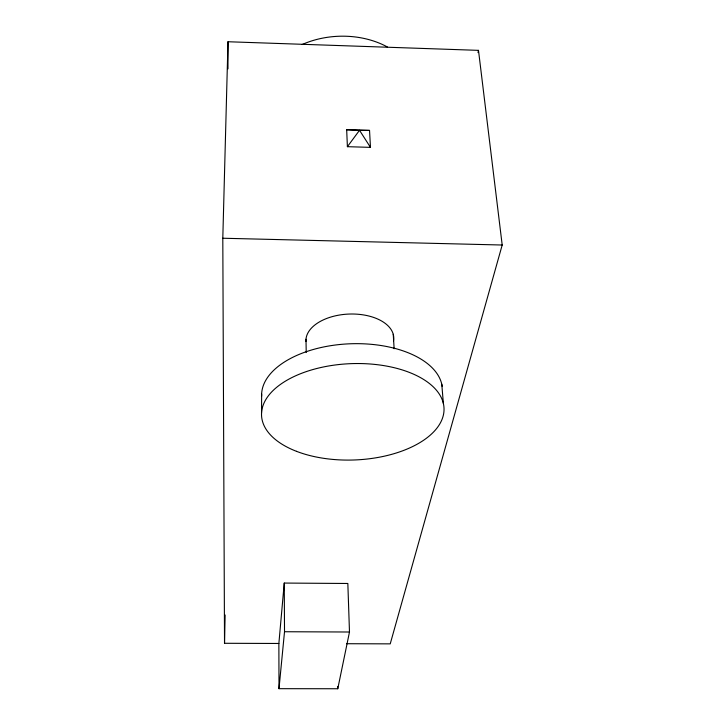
<?xml version="1.0" encoding="UTF-8"?>
<svg xmlns="http://www.w3.org/2000/svg" width="725" height="725" viewBox="0 0 725 725"><rect width="100%" height="100%" fill="white"/><g stroke="black" fill="none" stroke-linecap="round" stroke-linejoin="round"><path stroke-width="1.09" d="M227.976 68.875L227.994 41.742L478.491 50.36L502.198 245.023L390.231 643.863L346.577 643.718M261.535 413.268L261.643 394.028M278.871 643.474L278.998 688.678L337.768 688.75L349.486 632.01L347.837 583.48L284.254 583.063L278.871 643.474L224.523 643.283L225.122 614.99M224.523 643.283L222.802 238.235L227.994 41.742M278.998 688.678L284.517 631.738L284.254 583.063M478.02 52.572L478.491 50.36M347.393 146.686L359.518 130.292L369.542 130.409L370.466 147.365L347.393 146.686L346.677 129.73L369.542 130.409M284.517 631.738L349.486 632.01M222.802 238.235L502.198 245.023M346.677 129.73L359.518 130.292L370.466 147.365M441.77 384.168L443.374 403.444M393.249 334.307L394.137 348.752M337.705 686.493L337.768 688.75M305.995 339.237L306.222 352.558M305.959 341.439A43.944 25.303 -2.3 0 1 351.453 314.007A43.944 25.303 -2.3 0 1 393.512 340.913M302.189 44.506A77.113 56.758 -2.8 0 1 387.458 47.016M261.634 396.149A90.462 48.874 -2.2 0 1 347.547 343.904A90.462 48.874 -2.2 0 1 442.159 386.289M296.48 451.322A91.314 48.194 -2.2 0 0 443.138 416.059A91.314 48.194 -2.2 0 0 318.728 368.019A91.314 48.194 -2.2 0 0 296.48 451.322"/></g></svg>
